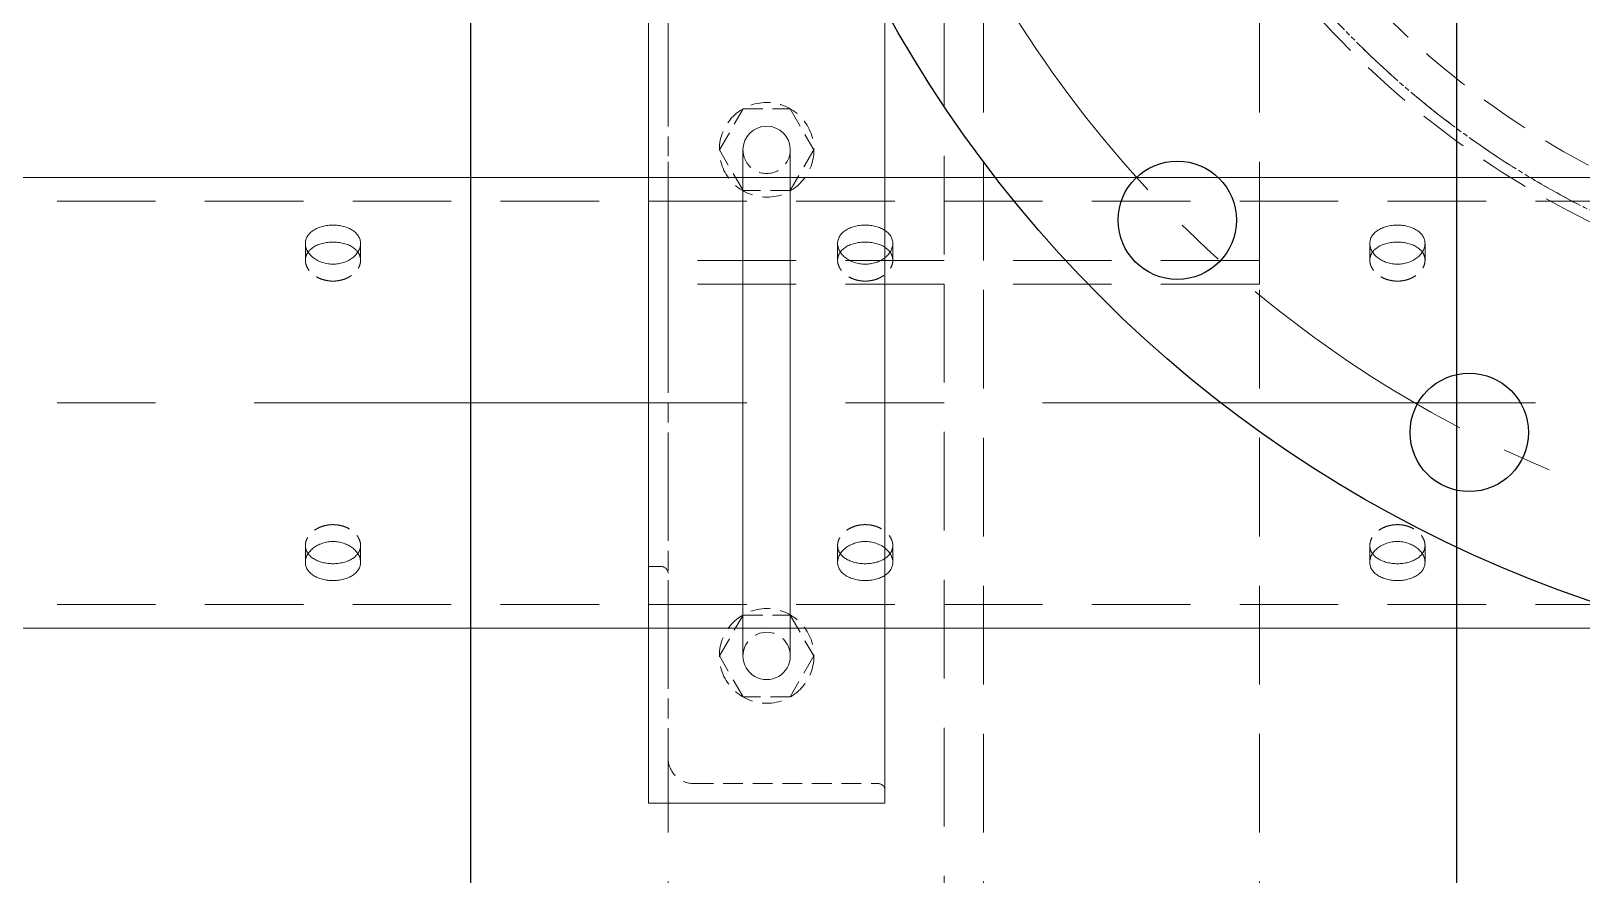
# Model space of a CAD drawing. Header units: millimetres. Extents: x -46397 to 283259, y -8690 to 23983.
# Drawn here: x 756.6 to 1150, y 494.5 to 708.5 of the extents above; entities that cross this region are included whole.
import ezdxf

# ---------------------------------------------------------------- set-up
doc = ezdxf.new("R2010")
doc.units = ezdxf.units.MM
for name, pattern in [('CENTER', [2, 1.25, -0.25, 0.25, -0.25]), ('HIDDEN', [0.375, 0.25, -0.125]), ('HIDDENX2', [0.75, 0.5, -0.25])]:
    doc.linetypes.add(name, pattern=pattern)
for name, color, linetype, lineweight in [('CHUAN NET KHUAT', 4, 'HIDDEN', 0), ('DUONGCHINH', 7, 'Continuous', 25), ('DUONGTAM', 1, 'CENTER', 0), ('mDƯỜNG KHUẤT', 251, 'HIDDEN', 5), ('mDƯỜNG TÂM', 8, 'CENTER', 0)]:
    doc.layers.add(name, color=color, linetype=linetype, lineweight=lineweight)
doc.layers.add('flashshoot', color=7, linetype='Continuous')

# ---------------------------------------------------------------- blocks, each defined once
blk = doc.blocks.new('*U98')
at = {"color": 1}
blk.add_circle((0, 0), 15, dxfattribs=at)
blk = doc.blocks.new('*U99')
at = {"layer": 'DUONGCHINH', "color": 0, "linetype": 'ByBlock', "lineweight": -2, "transparency": 16777216}
for p, rotation in [((101753.74, -98525.79), 215.9999999999997), ((101818.45, -98590.5), 233.9999999999997)]:
    blk.add_blockref('*U98', p, dxfattribs=dict(at, rotation=rotation))
blk = doc.blocks.new('MH1-2')
at = {"layer": 'DUONGCHINH'}
blk.add_circle((0, 0), 320, dxfattribs=at)
at = {"layer": 'mDƯỜNG KHUẤT', "ltscale": 50}
for centre, radius in [((0, 0), 231), ((0, 0.09), 228.5), ((0, 0.09), 218.5)]:
    blk.add_circle(centre, radius, dxfattribs=at)
at = {"layer": 'mDƯỜNG KHUẤT', "ltscale": 5}
blk.add_arc((0, 0.09), 228.5, 206.2576, 270, dxfattribs=at)
at = {"layer": 'mDƯỜNG TÂM', "color": 8, "ltscale": 50}
blk.add_circle((0, 0), 292.5, dxfattribs=at)
at = {"layer": 'DUONGCHINH', "rotation": 9}
blk.add_blockref('*U99', (-116120.64, 81188.16), dxfattribs=at)
blk = doc.blocks.new('A$C709efb1f')
at = {"color": 150, "linetype": 'Continuous', "lineweight": 0, "ltscale": 10}
for p, q in [((195.98, 1125), (195.98, -3000)), ((310.28, 1125), (310.28, -3000))]:
    blk.add_line(p, q, dxfattribs=at)
at = {"color": 1, "linetype": 'HIDDENX2', "lineweight": 0, "ltscale": 50}
for p, q in [((202, 1125), (202, -3000)), ((304.26, 1125), (304.26, -3000))]:
    blk.add_line(p, q, dxfattribs=at)
at = {"color": 1, "linetype": 'HIDDENX2', "lineweight": 0, "ltscale": 10}
for p, q in [((212.72, -2303), (216.98, -2303)), ((289.29, -2303), (293.54, -2303)), ((212.72, -2317), (216.98, -2317)), ((289.29, -2317), (293.54, -2317)), ((212.72, -2438), (216.98, -2438)), ((289.29, -2438), (293.54, -2438)), ((212.72, -2452), (216.98, -2452)), ((289.29, -2452), (293.54, -2452)), ((212.72, -2573), (216.98, -2573)), ((289.29, -2573), (293.54, -2573)), ((212.72, -2587), (216.98, -2587)), ((289.29, -2587), (293.54, -2587))]:
    blk.add_line(p, q, dxfattribs=at)
at = {"color": 150, "linetype": 'Continuous', "lineweight": 0, "ltscale": 10}
for points, knots in [([(217.97, -2310), (217.97, -2310.44), (217.94, -2310.89), (217.8, -2311.8), (217.69, -2312.25), (217.41, -2313.11), (217.24, -2313.52), (216.84, -2314.29), (216.61, -2314.64), (216.13, -2315.26), (215.87, -2315.55), (215.29, -2316.07), (214.98, -2316.29), (214.34, -2316.65), (214.01, -2316.78), (213.36, -2316.96), (213.03, -2317), (212.41, -2317), (212.09, -2316.96), (211.47, -2316.78), (211.16, -2316.65), (210.58, -2316.29), (210.3, -2316.07), (209.8, -2315.55), (209.57, -2315.26), (209.17, -2314.64), (208.99, -2314.29), (208.66, -2313.52), (208.52, -2313.11), (208.3, -2312.25), (208.21, -2311.8), (208.1, -2310.89), (208.07, -2310.44), (208.07, -2309.56), (208.1, -2309.11), (208.21, -2308.2), (208.3, -2307.75), (208.52, -2306.89), (208.66, -2306.48), (208.99, -2305.71), (209.17, -2305.36), (209.57, -2304.74), (209.8, -2304.45), (210.3, -2303.93), (210.58, -2303.71), (211.16, -2303.35), (211.47, -2303.22), (212.09, -2303.04), (212.41, -2303), (213.03, -2303), (213.36, -2303.04), (214.01, -2303.22), (214.34, -2303.35), (214.98, -2303.71), (215.29, -2303.93), (215.87, -2304.45), (216.13, -2304.74), (216.61, -2305.36), (216.84, -2305.71), (217.24, -2306.48), (217.41, -2306.89), (217.69, -2307.75), (217.8, -2308.2), (217.94, -2309.11), (217.97, -2309.56), (217.97, -2310)], [0, 0, 0, 0, 1.319832, 1.319832, 2.639664, 2.639664, 3.959497, 3.959497, 5.279329, 5.279329, 6.599151, 6.599151, 7.918973, 7.918973, 9.238795, 9.238795, 10.558617, 10.558617, 11.878439, 11.878439, 13.198261, 13.198261, 14.518084, 14.518084, 15.837906, 15.837906, 17.157738, 17.157738, 18.47757, 18.47757, 19.797402, 19.797402, 21.117235, 21.117235, 22.437067, 22.437067, 23.756899, 23.756899, 25.076731, 25.076731, 26.396564, 26.396564, 27.716386, 27.716386, 29.036208, 29.036208, 30.35603, 30.35603, 31.675852, 31.675852, 32.995674, 32.995674, 34.315496, 34.315496, 35.635318, 35.635318, 36.95514, 36.95514, 38.274973, 38.274973, 39.594805, 39.594805, 40.914637, 40.914637, 42.234469, 42.234469, 42.234469, 42.234469]), ([(214.91, -2303.68), (214.7, -2303.83), (214.5, -2304), (214.07, -2304.45), (213.84, -2304.74), (213.45, -2305.36), (213.26, -2305.71), (212.94, -2306.48), (212.81, -2306.89), (212.58, -2307.75), (212.5, -2308.2), (212.39, -2309.11), (212.37, -2309.56), (212.37, -2310.44), (212.39, -2310.89), (212.5, -2311.8), (212.58, -2312.25), (212.81, -2313.11), (212.94, -2313.52), (213.26, -2314.29), (213.45, -2314.64), (213.84, -2315.26), (214.07, -2315.55), (214.5, -2316), (214.7, -2316.17), (214.91, -2316.32)], [13.547032, 13.547032, 13.547032, 13.547032, 14.522015, 14.522015, 15.842193, 15.842193, 17.162386, 17.162386, 18.48258, 18.48258, 19.802773, 19.802773, 21.122966, 21.122966, 22.44316, 22.44316, 23.763353, 23.763353, 25.083546, 25.083546, 26.40374, 26.40374, 27.723917, 27.723917, 28.6989, 28.6989, 28.6989, 28.6989]), ([(288.29, -2310), (288.29, -2309.56), (288.32, -2309.11), (288.46, -2308.2), (288.57, -2307.75), (288.85, -2306.89), (289.03, -2306.48), (289.43, -2305.71), (289.65, -2305.36), (290.13, -2304.74), (290.4, -2304.45), (290.97, -2303.93), (291.28, -2303.71), (291.92, -2303.35), (292.25, -2303.22), (292.91, -2303.04), (293.23, -2303), (293.85, -2303), (294.17, -2303.04), (294.8, -2303.22), (295.1, -2303.35), (295.68, -2303.71), (295.96, -2303.93), (296.46, -2304.45), (296.69, -2304.74), (297.09, -2305.36), (297.28, -2305.71), (297.6, -2306.48), (297.74, -2306.89), (297.97, -2307.75), (298.05, -2308.2), (298.16, -2309.11), (298.19, -2309.56), (298.19, -2310.44), (298.16, -2310.89), (298.05, -2311.8), (297.97, -2312.25), (297.74, -2313.11), (297.6, -2313.52), (297.28, -2314.29), (297.09, -2314.64), (296.69, -2315.26), (296.46, -2315.55), (295.96, -2316.07), (295.68, -2316.29), (295.1, -2316.65), (294.8, -2316.78), (294.17, -2316.96), (293.85, -2317), (293.23, -2317), (292.91, -2316.96), (292.25, -2316.78), (291.92, -2316.65), (291.28, -2316.29), (290.97, -2316.07), (290.4, -2315.55), (290.13, -2315.26), (289.65, -2314.64), (289.43, -2314.29), (289.03, -2313.52), (288.85, -2313.11), (288.57, -2312.25), (288.46, -2311.8), (288.32, -2310.89), (288.29, -2310.44), (288.29, -2310)], [0, 0, 0, 0, 1.319832, 1.319832, 2.639664, 2.639664, 3.959497, 3.959497, 5.279329, 5.279329, 6.599151, 6.599151, 7.918973, 7.918973, 9.238795, 9.238795, 10.558617, 10.558617, 11.878439, 11.878439, 13.198261, 13.198261, 14.518084, 14.518084, 15.837906, 15.837906, 17.157738, 17.157738, 18.47757, 18.47757, 19.797402, 19.797402, 21.117235, 21.117235, 22.437067, 22.437067, 23.756899, 23.756899, 25.076731, 25.076731, 26.396564, 26.396564, 27.716386, 27.716386, 29.036208, 29.036208, 30.35603, 30.35603, 31.675852, 31.675852, 32.995674, 32.995674, 34.315496, 34.315496, 35.635318, 35.635318, 36.95514, 36.95514, 38.274973, 38.274973, 39.594805, 39.594805, 40.914637, 40.914637, 42.234469, 42.234469, 42.234469, 42.234469]), ([(291.35, -2316.32), (291.56, -2316.17), (291.76, -2316), (292.19, -2315.55), (292.42, -2315.26), (292.81, -2314.64), (293, -2314.29), (293.32, -2313.52), (293.46, -2313.11), (293.68, -2312.25), (293.76, -2311.8), (293.87, -2310.89), (293.9, -2310.44), (293.9, -2309.56), (293.87, -2309.11), (293.76, -2308.2), (293.68, -2307.75), (293.46, -2306.89), (293.32, -2306.48), (293, -2305.71), (292.81, -2305.36), (292.42, -2304.74), (292.19, -2304.45), (291.76, -2304), (291.56, -2303.83), (291.35, -2303.68)], [13.547032, 13.547032, 13.547032, 13.547032, 14.522015, 14.522015, 15.842193, 15.842193, 17.162386, 17.162386, 18.48258, 18.48258, 19.802773, 19.802773, 21.122966, 21.122966, 22.44316, 22.44316, 23.763353, 23.763353, 25.083546, 25.083546, 26.40374, 26.40374, 27.723917, 27.723917, 28.6989, 28.6989, 28.6989, 28.6989]), ([(217.97, -2445), (217.97, -2445.44), (217.94, -2445.89), (217.8, -2446.8), (217.69, -2447.25), (217.41, -2448.11), (217.24, -2448.52), (216.84, -2449.29), (216.61, -2449.64), (216.13, -2450.26), (215.87, -2450.55), (215.29, -2451.07), (214.98, -2451.29), (214.34, -2451.65), (214.01, -2451.78), (213.36, -2451.96), (213.03, -2452), (212.41, -2452), (212.09, -2451.96), (211.47, -2451.78), (211.16, -2451.65), (210.58, -2451.29), (210.3, -2451.07), (209.8, -2450.55), (209.57, -2450.26), (209.17, -2449.64), (208.99, -2449.29), (208.66, -2448.52), (208.52, -2448.11), (208.3, -2447.25), (208.21, -2446.8), (208.1, -2445.89), (208.07, -2445.44), (208.07, -2444.56), (208.1, -2444.11), (208.21, -2443.2), (208.3, -2442.75), (208.52, -2441.89), (208.66, -2441.48), (208.99, -2440.71), (209.17, -2440.36), (209.57, -2439.74), (209.8, -2439.45), (210.3, -2438.93), (210.58, -2438.71), (211.16, -2438.35), (211.47, -2438.22), (212.09, -2438.04), (212.41, -2438), (213.03, -2438), (213.36, -2438.04), (214.01, -2438.22), (214.34, -2438.35), (214.98, -2438.71), (215.29, -2438.93), (215.87, -2439.45), (216.13, -2439.74), (216.61, -2440.36), (216.84, -2440.71), (217.24, -2441.48), (217.41, -2441.89), (217.69, -2442.75), (217.8, -2443.2), (217.94, -2444.11), (217.97, -2444.56), (217.97, -2445)], [0, 0, 0, 0, 1.319832, 1.319832, 2.639664, 2.639664, 3.959497, 3.959497, 5.279329, 5.279329, 6.599151, 6.599151, 7.918973, 7.918973, 9.238795, 9.238795, 10.558617, 10.558617, 11.878439, 11.878439, 13.198261, 13.198261, 14.518084, 14.518084, 15.837906, 15.837906, 17.157738, 17.157738, 18.47757, 18.47757, 19.797402, 19.797402, 21.117235, 21.117235, 22.437067, 22.437067, 23.756899, 23.756899, 25.076731, 25.076731, 26.396564, 26.396564, 27.716386, 27.716386, 29.036208, 29.036208, 30.35603, 30.35603, 31.675852, 31.675852, 32.995674, 32.995674, 34.315496, 34.315496, 35.635318, 35.635318, 36.95514, 36.95514, 38.274973, 38.274973, 39.594805, 39.594805, 40.914637, 40.914637, 42.234469, 42.234469, 42.234469, 42.234469]), ([(214.91, -2438.68), (214.7, -2438.83), (214.5, -2439), (214.07, -2439.45), (213.84, -2439.74), (213.45, -2440.36), (213.26, -2440.71), (212.94, -2441.48), (212.81, -2441.89), (212.58, -2442.75), (212.5, -2443.2), (212.39, -2444.11), (212.37, -2444.56), (212.37, -2445.44), (212.39, -2445.89), (212.5, -2446.8), (212.58, -2447.25), (212.81, -2448.11), (212.94, -2448.52), (213.26, -2449.29), (213.45, -2449.64), (213.84, -2450.26), (214.07, -2450.55), (214.5, -2451), (214.7, -2451.17), (214.91, -2451.32)], [13.547032, 13.547032, 13.547032, 13.547032, 14.522015, 14.522015, 15.842193, 15.842193, 17.162386, 17.162386, 18.48258, 18.48258, 19.802773, 19.802773, 21.122966, 21.122966, 22.44316, 22.44316, 23.763353, 23.763353, 25.083546, 25.083546, 26.40374, 26.40374, 27.723917, 27.723917, 28.6989, 28.6989, 28.6989, 28.6989]), ([(288.29, -2445), (288.29, -2444.56), (288.32, -2444.11), (288.46, -2443.2), (288.57, -2442.75), (288.85, -2441.89), (289.03, -2441.48), (289.43, -2440.71), (289.65, -2440.36), (290.13, -2439.74), (290.4, -2439.45), (290.97, -2438.93), (291.28, -2438.71), (291.92, -2438.35), (292.25, -2438.22), (292.91, -2438.04), (293.23, -2438), (293.85, -2438), (294.17, -2438.04), (294.8, -2438.22), (295.1, -2438.35), (295.68, -2438.71), (295.96, -2438.93), (296.46, -2439.45), (296.69, -2439.74), (297.09, -2440.36), (297.28, -2440.71), (297.6, -2441.48), (297.74, -2441.89), (297.97, -2442.75), (298.05, -2443.2), (298.16, -2444.11), (298.19, -2444.56), (298.19, -2445.44), (298.16, -2445.89), (298.05, -2446.8), (297.97, -2447.25), (297.74, -2448.11), (297.6, -2448.52), (297.28, -2449.29), (297.09, -2449.64), (296.69, -2450.26), (296.46, -2450.55), (295.96, -2451.07), (295.68, -2451.29), (295.1, -2451.65), (294.8, -2451.78), (294.17, -2451.96), (293.85, -2452), (293.23, -2452), (292.91, -2451.96), (292.25, -2451.78), (291.92, -2451.65), (291.28, -2451.29), (290.97, -2451.07), (290.4, -2450.55), (290.13, -2450.26), (289.65, -2449.64), (289.43, -2449.29), (289.03, -2448.52), (288.85, -2448.11), (288.57, -2447.25), (288.46, -2446.8), (288.32, -2445.89), (288.29, -2445.44), (288.29, -2445)], [0, 0, 0, 0, 1.319832, 1.319832, 2.639664, 2.639664, 3.959497, 3.959497, 5.279329, 5.279329, 6.599151, 6.599151, 7.918973, 7.918973, 9.238795, 9.238795, 10.558617, 10.558617, 11.878439, 11.878439, 13.198261, 13.198261, 14.518084, 14.518084, 15.837906, 15.837906, 17.157738, 17.157738, 18.47757, 18.47757, 19.797402, 19.797402, 21.117235, 21.117235, 22.437067, 22.437067, 23.756899, 23.756899, 25.076731, 25.076731, 26.396564, 26.396564, 27.716386, 27.716386, 29.036208, 29.036208, 30.35603, 30.35603, 31.675852, 31.675852, 32.995674, 32.995674, 34.315496, 34.315496, 35.635318, 35.635318, 36.95514, 36.95514, 38.274973, 38.274973, 39.594805, 39.594805, 40.914637, 40.914637, 42.234469, 42.234469, 42.234469, 42.234469]), ([(291.35, -2451.32), (291.56, -2451.17), (291.76, -2451), (292.19, -2450.55), (292.42, -2450.26), (292.81, -2449.64), (293, -2449.29), (293.32, -2448.52), (293.46, -2448.11), (293.68, -2447.25), (293.76, -2446.8), (293.87, -2445.89), (293.9, -2445.44), (293.9, -2444.56), (293.87, -2444.11), (293.76, -2443.2), (293.68, -2442.75), (293.46, -2441.89), (293.32, -2441.48), (293, -2440.71), (292.81, -2440.36), (292.42, -2439.74), (292.19, -2439.45), (291.76, -2439), (291.56, -2438.83), (291.35, -2438.68)], [13.547032, 13.547032, 13.547032, 13.547032, 14.522015, 14.522015, 15.842193, 15.842193, 17.162386, 17.162386, 18.48258, 18.48258, 19.802773, 19.802773, 21.122966, 21.122966, 22.44316, 22.44316, 23.763353, 23.763353, 25.083546, 25.083546, 26.40374, 26.40374, 27.723917, 27.723917, 28.6989, 28.6989, 28.6989, 28.6989]), ([(217.97, -2580), (217.97, -2580.44), (217.94, -2580.89), (217.8, -2581.8), (217.69, -2582.25), (217.41, -2583.11), (217.24, -2583.52), (216.84, -2584.29), (216.61, -2584.64), (216.13, -2585.26), (215.87, -2585.55), (215.29, -2586.07), (214.98, -2586.29), (214.34, -2586.65), (214.01, -2586.78), (213.36, -2586.96), (213.03, -2587), (212.41, -2587), (212.09, -2586.96), (211.47, -2586.78), (211.16, -2586.65), (210.58, -2586.29), (210.3, -2586.07), (209.8, -2585.55), (209.57, -2585.26), (209.17, -2584.64), (208.99, -2584.29), (208.66, -2583.52), (208.52, -2583.11), (208.3, -2582.25), (208.21, -2581.8), (208.1, -2580.89), (208.07, -2580.44), (208.07, -2579.56), (208.1, -2579.11), (208.21, -2578.2), (208.3, -2577.75), (208.52, -2576.89), (208.66, -2576.48), (208.99, -2575.71), (209.17, -2575.36), (209.57, -2574.74), (209.8, -2574.45), (210.3, -2573.93), (210.58, -2573.71), (211.16, -2573.35), (211.47, -2573.22), (212.09, -2573.04), (212.41, -2573), (213.03, -2573), (213.36, -2573.04), (214.01, -2573.22), (214.34, -2573.35), (214.98, -2573.71), (215.29, -2573.93), (215.87, -2574.45), (216.13, -2574.74), (216.61, -2575.36), (216.84, -2575.71), (217.24, -2576.48), (217.41, -2576.89), (217.69, -2577.75), (217.8, -2578.2), (217.94, -2579.11), (217.97, -2579.56), (217.97, -2580)], [0, 0, 0, 0, 1.319832, 1.319832, 2.639664, 2.639664, 3.959497, 3.959497, 5.279329, 5.279329, 6.599151, 6.599151, 7.918973, 7.918973, 9.238795, 9.238795, 10.558617, 10.558617, 11.878439, 11.878439, 13.198261, 13.198261, 14.518084, 14.518084, 15.837906, 15.837906, 17.157738, 17.157738, 18.47757, 18.47757, 19.797402, 19.797402, 21.117235, 21.117235, 22.437067, 22.437067, 23.756899, 23.756899, 25.076731, 25.076731, 26.396564, 26.396564, 27.716386, 27.716386, 29.036208, 29.036208, 30.35603, 30.35603, 31.675852, 31.675852, 32.995674, 32.995674, 34.315496, 34.315496, 35.635318, 35.635318, 36.95514, 36.95514, 38.274973, 38.274973, 39.594805, 39.594805, 40.914637, 40.914637, 42.234469, 42.234469, 42.234469, 42.234469]), ([(214.91, -2573.68), (214.7, -2573.83), (214.5, -2574), (214.07, -2574.45), (213.84, -2574.74), (213.45, -2575.36), (213.26, -2575.71), (212.94, -2576.48), (212.81, -2576.89), (212.58, -2577.75), (212.5, -2578.2), (212.39, -2579.11), (212.37, -2579.56), (212.37, -2580.44), (212.39, -2580.89), (212.5, -2581.8), (212.58, -2582.25), (212.81, -2583.11), (212.94, -2583.52), (213.26, -2584.29), (213.45, -2584.64), (213.84, -2585.26), (214.07, -2585.55), (214.5, -2586), (214.7, -2586.17), (214.91, -2586.32)], [13.547032, 13.547032, 13.547032, 13.547032, 14.522015, 14.522015, 15.842193, 15.842193, 17.162386, 17.162386, 18.48258, 18.48258, 19.802773, 19.802773, 21.122966, 21.122966, 22.44316, 22.44316, 23.763353, 23.763353, 25.083546, 25.083546, 26.40374, 26.40374, 27.723917, 27.723917, 28.6989, 28.6989, 28.6989, 28.6989]), ([(288.29, -2580), (288.29, -2579.56), (288.32, -2579.11), (288.46, -2578.2), (288.57, -2577.75), (288.85, -2576.89), (289.03, -2576.48), (289.43, -2575.71), (289.65, -2575.36), (290.13, -2574.74), (290.4, -2574.45), (290.97, -2573.93), (291.28, -2573.71), (291.92, -2573.35), (292.25, -2573.22), (292.91, -2573.04), (293.23, -2573), (293.85, -2573), (294.17, -2573.04), (294.8, -2573.22), (295.1, -2573.35), (295.68, -2573.71), (295.96, -2573.93), (296.46, -2574.45), (296.69, -2574.74), (297.09, -2575.36), (297.28, -2575.71), (297.6, -2576.48), (297.74, -2576.89), (297.97, -2577.75), (298.05, -2578.2), (298.16, -2579.11), (298.19, -2579.56), (298.19, -2580.44), (298.16, -2580.89), (298.05, -2581.8), (297.97, -2582.25), (297.74, -2583.11), (297.6, -2583.52), (297.28, -2584.29), (297.09, -2584.64), (296.69, -2585.26), (296.46, -2585.55), (295.96, -2586.07), (295.68, -2586.29), (295.1, -2586.65), (294.8, -2586.78), (294.17, -2586.96), (293.85, -2587), (293.23, -2587), (292.91, -2586.96), (292.25, -2586.78), (291.92, -2586.65), (291.28, -2586.29), (290.97, -2586.07), (290.4, -2585.55), (290.13, -2585.26), (289.65, -2584.64), (289.43, -2584.29), (289.03, -2583.52), (288.85, -2583.11), (288.57, -2582.25), (288.46, -2581.8), (288.32, -2580.89), (288.29, -2580.44), (288.29, -2580)], [0, 0, 0, 0, 1.319832, 1.319832, 2.639664, 2.639664, 3.959497, 3.959497, 5.279329, 5.279329, 6.599151, 6.599151, 7.918973, 7.918973, 9.238795, 9.238795, 10.558617, 10.558617, 11.878439, 11.878439, 13.198261, 13.198261, 14.518084, 14.518084, 15.837906, 15.837906, 17.157738, 17.157738, 18.47757, 18.47757, 19.797402, 19.797402, 21.117235, 21.117235, 22.437067, 22.437067, 23.756899, 23.756899, 25.076731, 25.076731, 26.396564, 26.396564, 27.716386, 27.716386, 29.036208, 29.036208, 30.35603, 30.35603, 31.675852, 31.675852, 32.995674, 32.995674, 34.315496, 34.315496, 35.635318, 35.635318, 36.95514, 36.95514, 38.274973, 38.274973, 39.594805, 39.594805, 40.914637, 40.914637, 42.234469, 42.234469, 42.234469, 42.234469]), ([(291.35, -2586.32), (291.56, -2586.17), (291.76, -2586), (292.19, -2585.55), (292.42, -2585.26), (292.81, -2584.64), (293, -2584.29), (293.32, -2583.52), (293.46, -2583.11), (293.68, -2582.25), (293.76, -2581.8), (293.87, -2580.89), (293.9, -2580.44), (293.9, -2579.56), (293.87, -2579.11), (293.76, -2578.2), (293.68, -2577.75), (293.46, -2576.89), (293.32, -2576.48), (293, -2575.71), (292.81, -2575.36), (292.42, -2574.74), (292.19, -2574.45), (291.76, -2574), (291.56, -2573.83), (291.35, -2573.68)], [13.547032, 13.547032, 13.547032, 13.547032, 14.522015, 14.522015, 15.842193, 15.842193, 17.162386, 17.162386, 18.48258, 18.48258, 19.802773, 19.802773, 21.122966, 21.122966, 22.44316, 22.44316, 23.763353, 23.763353, 25.083546, 25.083546, 26.40374, 26.40374, 27.723917, 27.723917, 28.6989, 28.6989, 28.6989, 28.6989])]:
    blk.add_open_spline(points, degree=3, knots=knots, dxfattribs=at)
at = {"color": 1, "linetype": 'HIDDENX2', "lineweight": 0, "ltscale": 10}
for points, knots in [([(222.27, -2310), (222.27, -2309.56), (222.23, -2309.11), (222.09, -2308.2), (221.98, -2307.75), (221.7, -2306.89), (221.52, -2306.48), (221.12, -2305.71), (220.89, -2305.36), (220.41, -2304.74), (220.14, -2304.45), (219.55, -2303.93), (219.24, -2303.71), (218.6, -2303.35), (218.27, -2303.22), (217.61, -2303.04), (217.29, -2303), (216.67, -2303), (216.35, -2303.04), (215.73, -2303.22), (215.42, -2303.35), (215.06, -2303.58), (214.98, -2303.63), (214.91, -2303.68)], [0, 0, 0, 0, 1.320193, 1.320193, 2.640387, 2.640387, 3.96058, 3.96058, 5.280773, 5.280773, 6.600951, 6.600951, 7.921128, 7.921128, 9.241306, 9.241306, 10.561483, 10.561483, 11.881661, 11.881661, 13.201838, 13.201838, 13.547032, 13.547032, 13.547032, 13.547032]), ([(291.35, -2303.68), (291.28, -2303.63), (291.21, -2303.58), (290.84, -2303.35), (290.54, -2303.22), (289.91, -2303.04), (289.6, -2303), (288.97, -2303), (288.65, -2303.04), (287.99, -2303.22), (287.66, -2303.35), (287.02, -2303.71), (286.71, -2303.93), (286.13, -2304.45), (285.86, -2304.74), (285.38, -2305.36), (285.15, -2305.71), (284.74, -2306.48), (284.57, -2306.89), (284.28, -2307.75), (284.17, -2308.2), (284.03, -2309.11), (284, -2309.56), (284, -2310)], [28.6989, 28.6989, 28.6989, 28.6989, 29.044094, 29.044094, 30.364272, 30.364272, 31.684449, 31.684449, 33.004627, 33.004627, 34.324804, 34.324804, 35.644982, 35.644982, 36.965159, 36.965159, 38.285352, 38.285352, 39.605546, 39.605546, 40.925739, 40.925739, 42.245932, 42.245932, 42.245932, 42.245932]), ([(214.91, -2316.32), (214.98, -2316.37), (215.06, -2316.42), (215.42, -2316.65), (215.73, -2316.78), (216.35, -2316.96), (216.67, -2317), (217.29, -2317), (217.61, -2316.96), (218.27, -2316.78), (218.6, -2316.65), (219.24, -2316.29), (219.55, -2316.07), (220.14, -2315.55), (220.41, -2315.26), (220.89, -2314.64), (221.12, -2314.29), (221.52, -2313.52), (221.7, -2313.11), (221.98, -2312.25), (222.09, -2311.8), (222.23, -2310.89), (222.27, -2310.44), (222.27, -2310)], [28.6989, 28.6989, 28.6989, 28.6989, 29.044094, 29.044094, 30.364272, 30.364272, 31.684449, 31.684449, 33.004627, 33.004627, 34.324804, 34.324804, 35.644982, 35.644982, 36.965159, 36.965159, 38.285352, 38.285352, 39.605546, 39.605546, 40.925739, 40.925739, 42.245932, 42.245932, 42.245932, 42.245932]), ([(284, -2310), (284, -2310.44), (284.03, -2310.89), (284.17, -2311.8), (284.28, -2312.25), (284.57, -2313.11), (284.74, -2313.52), (285.15, -2314.29), (285.38, -2314.64), (285.86, -2315.26), (286.13, -2315.55), (286.71, -2316.07), (287.02, -2316.29), (287.66, -2316.65), (287.99, -2316.78), (288.65, -2316.96), (288.97, -2317), (289.6, -2317), (289.91, -2316.96), (290.54, -2316.78), (290.84, -2316.65), (291.21, -2316.42), (291.28, -2316.37), (291.35, -2316.32)], [0, 0, 0, 0, 1.320193, 1.320193, 2.640387, 2.640387, 3.96058, 3.96058, 5.280773, 5.280773, 6.600951, 6.600951, 7.921128, 7.921128, 9.241306, 9.241306, 10.561483, 10.561483, 11.881661, 11.881661, 13.201838, 13.201838, 13.547032, 13.547032, 13.547032, 13.547032]), ([(222.27, -2445), (222.27, -2444.56), (222.23, -2444.11), (222.09, -2443.2), (221.98, -2442.75), (221.7, -2441.89), (221.52, -2441.48), (221.12, -2440.71), (220.89, -2440.36), (220.41, -2439.74), (220.14, -2439.45), (219.55, -2438.93), (219.24, -2438.71), (218.6, -2438.35), (218.27, -2438.22), (217.61, -2438.04), (217.29, -2438), (216.67, -2438), (216.35, -2438.04), (215.73, -2438.22), (215.42, -2438.35), (215.06, -2438.58), (214.98, -2438.63), (214.91, -2438.68)], [0, 0, 0, 0, 1.320193, 1.320193, 2.640387, 2.640387, 3.96058, 3.96058, 5.280773, 5.280773, 6.600951, 6.600951, 7.921128, 7.921128, 9.241306, 9.241306, 10.561483, 10.561483, 11.881661, 11.881661, 13.201838, 13.201838, 13.547032, 13.547032, 13.547032, 13.547032]), ([(291.35, -2438.68), (291.28, -2438.63), (291.21, -2438.58), (290.84, -2438.35), (290.54, -2438.22), (289.91, -2438.04), (289.6, -2438), (288.97, -2438), (288.65, -2438.04), (287.99, -2438.22), (287.66, -2438.35), (287.02, -2438.71), (286.71, -2438.93), (286.13, -2439.45), (285.86, -2439.74), (285.38, -2440.36), (285.15, -2440.71), (284.74, -2441.48), (284.57, -2441.89), (284.28, -2442.75), (284.17, -2443.2), (284.03, -2444.11), (284, -2444.56), (284, -2445)], [28.6989, 28.6989, 28.6989, 28.6989, 29.044094, 29.044094, 30.364272, 30.364272, 31.684449, 31.684449, 33.004627, 33.004627, 34.324804, 34.324804, 35.644982, 35.644982, 36.965159, 36.965159, 38.285352, 38.285352, 39.605546, 39.605546, 40.925739, 40.925739, 42.245932, 42.245932, 42.245932, 42.245932]), ([(214.91, -2451.32), (214.98, -2451.37), (215.06, -2451.42), (215.42, -2451.65), (215.73, -2451.78), (216.35, -2451.96), (216.67, -2452), (217.29, -2452), (217.61, -2451.96), (218.27, -2451.78), (218.6, -2451.65), (219.24, -2451.29), (219.55, -2451.07), (220.14, -2450.55), (220.41, -2450.26), (220.89, -2449.64), (221.12, -2449.29), (221.52, -2448.52), (221.7, -2448.11), (221.98, -2447.25), (222.09, -2446.8), (222.23, -2445.89), (222.27, -2445.44), (222.27, -2445)], [28.6989, 28.6989, 28.6989, 28.6989, 29.044094, 29.044094, 30.364272, 30.364272, 31.684449, 31.684449, 33.004627, 33.004627, 34.324804, 34.324804, 35.644982, 35.644982, 36.965159, 36.965159, 38.285352, 38.285352, 39.605546, 39.605546, 40.925739, 40.925739, 42.245932, 42.245932, 42.245932, 42.245932]), ([(284, -2445), (284, -2445.44), (284.03, -2445.89), (284.17, -2446.8), (284.28, -2447.25), (284.57, -2448.11), (284.74, -2448.52), (285.15, -2449.29), (285.38, -2449.64), (285.86, -2450.26), (286.13, -2450.55), (286.71, -2451.07), (287.02, -2451.29), (287.66, -2451.65), (287.99, -2451.78), (288.65, -2451.96), (288.97, -2452), (289.6, -2452), (289.91, -2451.96), (290.54, -2451.78), (290.84, -2451.65), (291.21, -2451.42), (291.28, -2451.37), (291.35, -2451.32)], [0, 0, 0, 0, 1.320193, 1.320193, 2.640387, 2.640387, 3.96058, 3.96058, 5.280773, 5.280773, 6.600951, 6.600951, 7.921128, 7.921128, 9.241306, 9.241306, 10.561483, 10.561483, 11.881661, 11.881661, 13.201838, 13.201838, 13.547032, 13.547032, 13.547032, 13.547032]), ([(222.27, -2580), (222.27, -2579.56), (222.23, -2579.11), (222.09, -2578.2), (221.98, -2577.75), (221.7, -2576.89), (221.52, -2576.48), (221.12, -2575.71), (220.89, -2575.36), (220.41, -2574.74), (220.14, -2574.45), (219.55, -2573.93), (219.24, -2573.71), (218.6, -2573.35), (218.27, -2573.22), (217.61, -2573.04), (217.29, -2573), (216.67, -2573), (216.35, -2573.04), (215.73, -2573.22), (215.42, -2573.35), (215.06, -2573.58), (214.98, -2573.63), (214.91, -2573.68)], [0, 0, 0, 0, 1.320193, 1.320193, 2.640387, 2.640387, 3.96058, 3.96058, 5.280773, 5.280773, 6.600951, 6.600951, 7.921128, 7.921128, 9.241306, 9.241306, 10.561483, 10.561483, 11.881661, 11.881661, 13.201838, 13.201838, 13.547032, 13.547032, 13.547032, 13.547032]), ([(291.35, -2573.68), (291.28, -2573.63), (291.21, -2573.58), (290.84, -2573.35), (290.54, -2573.22), (289.91, -2573.04), (289.6, -2573), (288.97, -2573), (288.65, -2573.04), (287.99, -2573.22), (287.66, -2573.35), (287.02, -2573.71), (286.71, -2573.93), (286.13, -2574.45), (285.86, -2574.74), (285.38, -2575.36), (285.15, -2575.71), (284.74, -2576.48), (284.57, -2576.89), (284.28, -2577.75), (284.17, -2578.2), (284.03, -2579.11), (284, -2579.56), (284, -2580)], [28.6989, 28.6989, 28.6989, 28.6989, 29.044094, 29.044094, 30.364272, 30.364272, 31.684449, 31.684449, 33.004627, 33.004627, 34.324804, 34.324804, 35.644982, 35.644982, 36.965159, 36.965159, 38.285352, 38.285352, 39.605546, 39.605546, 40.925739, 40.925739, 42.245932, 42.245932, 42.245932, 42.245932]), ([(214.91, -2586.32), (214.98, -2586.37), (215.06, -2586.42), (215.42, -2586.65), (215.73, -2586.78), (216.35, -2586.96), (216.67, -2587), (217.29, -2587), (217.61, -2586.96), (218.27, -2586.78), (218.6, -2586.65), (219.24, -2586.29), (219.55, -2586.07), (220.14, -2585.55), (220.41, -2585.26), (220.89, -2584.64), (221.12, -2584.29), (221.52, -2583.52), (221.7, -2583.11), (221.98, -2582.25), (222.09, -2581.8), (222.23, -2580.89), (222.27, -2580.44), (222.27, -2580)], [28.6989, 28.6989, 28.6989, 28.6989, 29.044094, 29.044094, 30.364272, 30.364272, 31.684449, 31.684449, 33.004627, 33.004627, 34.324804, 34.324804, 35.644982, 35.644982, 36.965159, 36.965159, 38.285352, 38.285352, 39.605546, 39.605546, 40.925739, 40.925739, 42.245932, 42.245932, 42.245932, 42.245932]), ([(284, -2580), (284, -2580.44), (284.03, -2580.89), (284.17, -2581.8), (284.28, -2582.25), (284.57, -2583.11), (284.74, -2583.52), (285.15, -2584.29), (285.38, -2584.64), (285.86, -2585.26), (286.13, -2585.55), (286.71, -2586.07), (287.02, -2586.29), (287.66, -2586.65), (287.99, -2586.78), (288.65, -2586.96), (288.97, -2587), (289.6, -2587), (289.91, -2586.96), (290.54, -2586.78), (290.84, -2586.65), (291.21, -2586.42), (291.28, -2586.37), (291.35, -2586.32)], [0, 0, 0, 0, 1.320193, 1.320193, 2.640387, 2.640387, 3.96058, 3.96058, 5.280773, 5.280773, 6.600951, 6.600951, 7.921128, 7.921128, 9.241306, 9.241306, 10.561483, 10.561483, 11.881661, 11.881661, 13.201838, 13.201838, 13.547032, 13.547032, 13.547032, 13.547032])]:
    blk.add_open_spline(points, degree=3, knots=knots, dxfattribs=at)
at = {"layer": 'DUONGTAM', "ltscale": 100}
blk.add_line((253.13, 1125), (253.13, -3000), dxfattribs=at)
blk = doc.blocks.new('A$Cc882877d')
at = {"color": 6, "linetype": 'Continuous', "lineweight": 0, "ltscale": 10}
for p, q in [((-170.9, -2440), (354.63, -2440)), ((354.63, -2440), (354.63, -2500)), ((354.63, -2440), (354.63, -2440)), ((354.63, -2440), (354.63, -2500)), ((317.28, -2464), (188.98, -2464)), ((188.98, -2476), (317.28, -2476)), ((-170.9, -2500), (354.63, -2500)), ((354.63, -2500), (354.63, -2500))]:
    blk.add_line(p, q, dxfattribs=at)
at = {"color": 4, "linetype": 'HIDDENX2', "lineweight": 0, "ltscale": 10}
for p, q in [((349.63, -2488.5), (349.63, -2441.7)), ((349.63, -2488.5), (349.63, -2441.7)), ((178.63, -2464.02), (188.98, -2458.05)), ((188.98, -2458.05), (199.33, -2464.02)), ((306.93, -2464.02), (317.28, -2458.05)), ((317.28, -2458.05), (327.63, -2464.02)), ((178.63, -2475.98), (178.63, -2464.02)), ((199.33, -2464.02), (199.33, -2475.98)), ((306.93, -2475.98), (306.93, -2464.02)), ((327.63, -2464.02), (327.63, -2475.98)), ((188.98, -2481.96), (178.63, -2475.98)), ((199.33, -2475.98), (188.98, -2481.96)), ((317.28, -2481.96), (306.93, -2475.98)), ((327.63, -2475.98), (317.28, -2481.96)), ((-159.4, -2495), (343.13, -2495)), ((294.63, -2500), (294.63, -2496.7)), ((294.63, -2500), (294.63, -2496.7)), ((343.13, -2495), (343.13, -2495))]:
    blk.add_line(p, q, dxfattribs=at)
for centre in [(188.98, -2470), (317.28, -2470)]:
    blk.add_circle(centre, 12, dxfattribs=at)
for centre, radius, start, end in [((351.33, -2441.7), 1.7, 90, 180), ((351.33, -2441.7), 1.7, 90, 180), ((188.98, -2470), 6, 270, 90), ((317.28, -2470), 6, 90, 270), ((343.13, -2488.5), 6.5, 270, 0), ((343.13, -2488.5), 6.5, 270, 0), ((296.33, -2496.7), 1.7, 90, 180), ((296.33, -2496.7), 1.7, 90, 180)]:
    blk.add_arc(centre, radius, start, end, dxfattribs=at)
at = {"color": 6, "linetype": 'Continuous', "lineweight": 0, "ltscale": 10}
for centre, start, end in [((188.98, -2470), 90, 270), ((317.28, -2470), 270, 90)]:
    blk.add_arc(centre, 6, start, end, dxfattribs=at)
blk = doc.blocks.new('SD1-3')
at = {"layer": 'CHUAN NET KHUAT', "ltscale": 100}
for p, q in [((50, 701.34), (50, 915.34)), ((120, 915.34), (120, 701.34)), ((130, 701.34), (130, 915.34)), ((200, 701.34), (200, 915.34)), ((120, 701.34), (50, 701.34)), ((50, 695.34), (50, 701.34)), ((200, 701.34), (130, 701.34)), ((200, 695.34), (200, 701.34)), ((50, 481.34), (50, 695.34)), ((120, 695.34), (50, 695.34)), ((120, 695.34), (120, 481.34)), ((130, 481.34), (130, 695.34)), ((200, 695.34), (130, 695.34)), ((200, 481.34), (200, 695.34))]:
    blk.add_line(p, q, dxfattribs=at)
at = {"layer": 'DUONGCHINH'}
for p, q in [((0, 3.7), (0, 1832.98)), ((250, 1832.98), (250, 3.7))]:
    blk.add_line(p, q, dxfattribs=at)

msp = doc.modelspace()

# ---------------------------------------------------------------- block references
for name, p in [('SD1-3', (868.15, -50.99, -1.5)), ('MH1-2', (1254.15, 867.35, -1.5))]:
    msp.add_blockref(name, p)
at = {"layer": 'flashshoot', "rotation": 270}
for name in ['A$Cc882877d', 'A$C709efb1f']:
    msp.add_blockref(name, (3413.15, 867.35, -1.5), dxfattribs=at)

doc.saveas('drawing.dxf')
